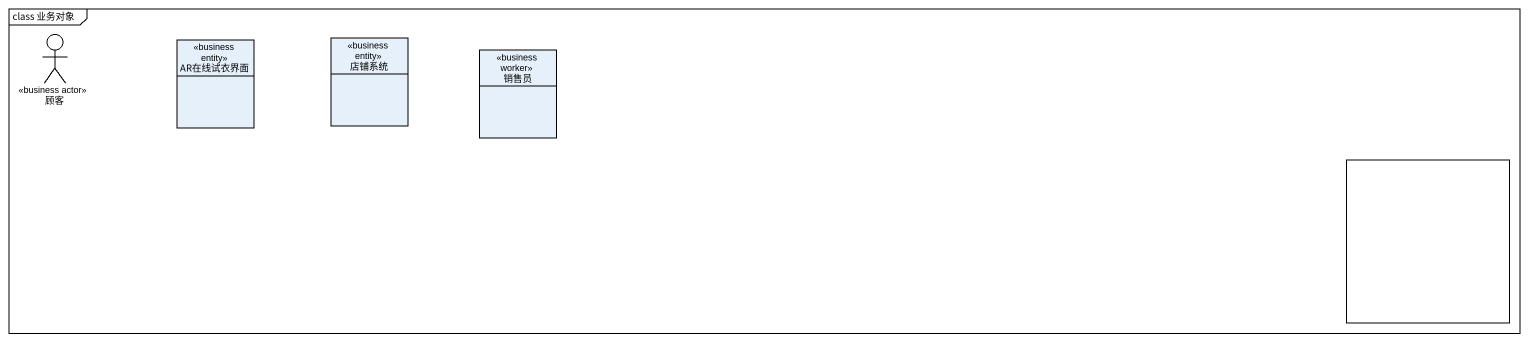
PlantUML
@startuml
mainframe class 业务对象
allowmixing
hide circle
hide empty members
actor 顾客 <<business actor>>
class AR在线试衣界面 <<business entity>>
class 店铺系统 <<business entity>>
class 销售员 <<business worker>>
rectangle " " as rectangle1
@enduml
